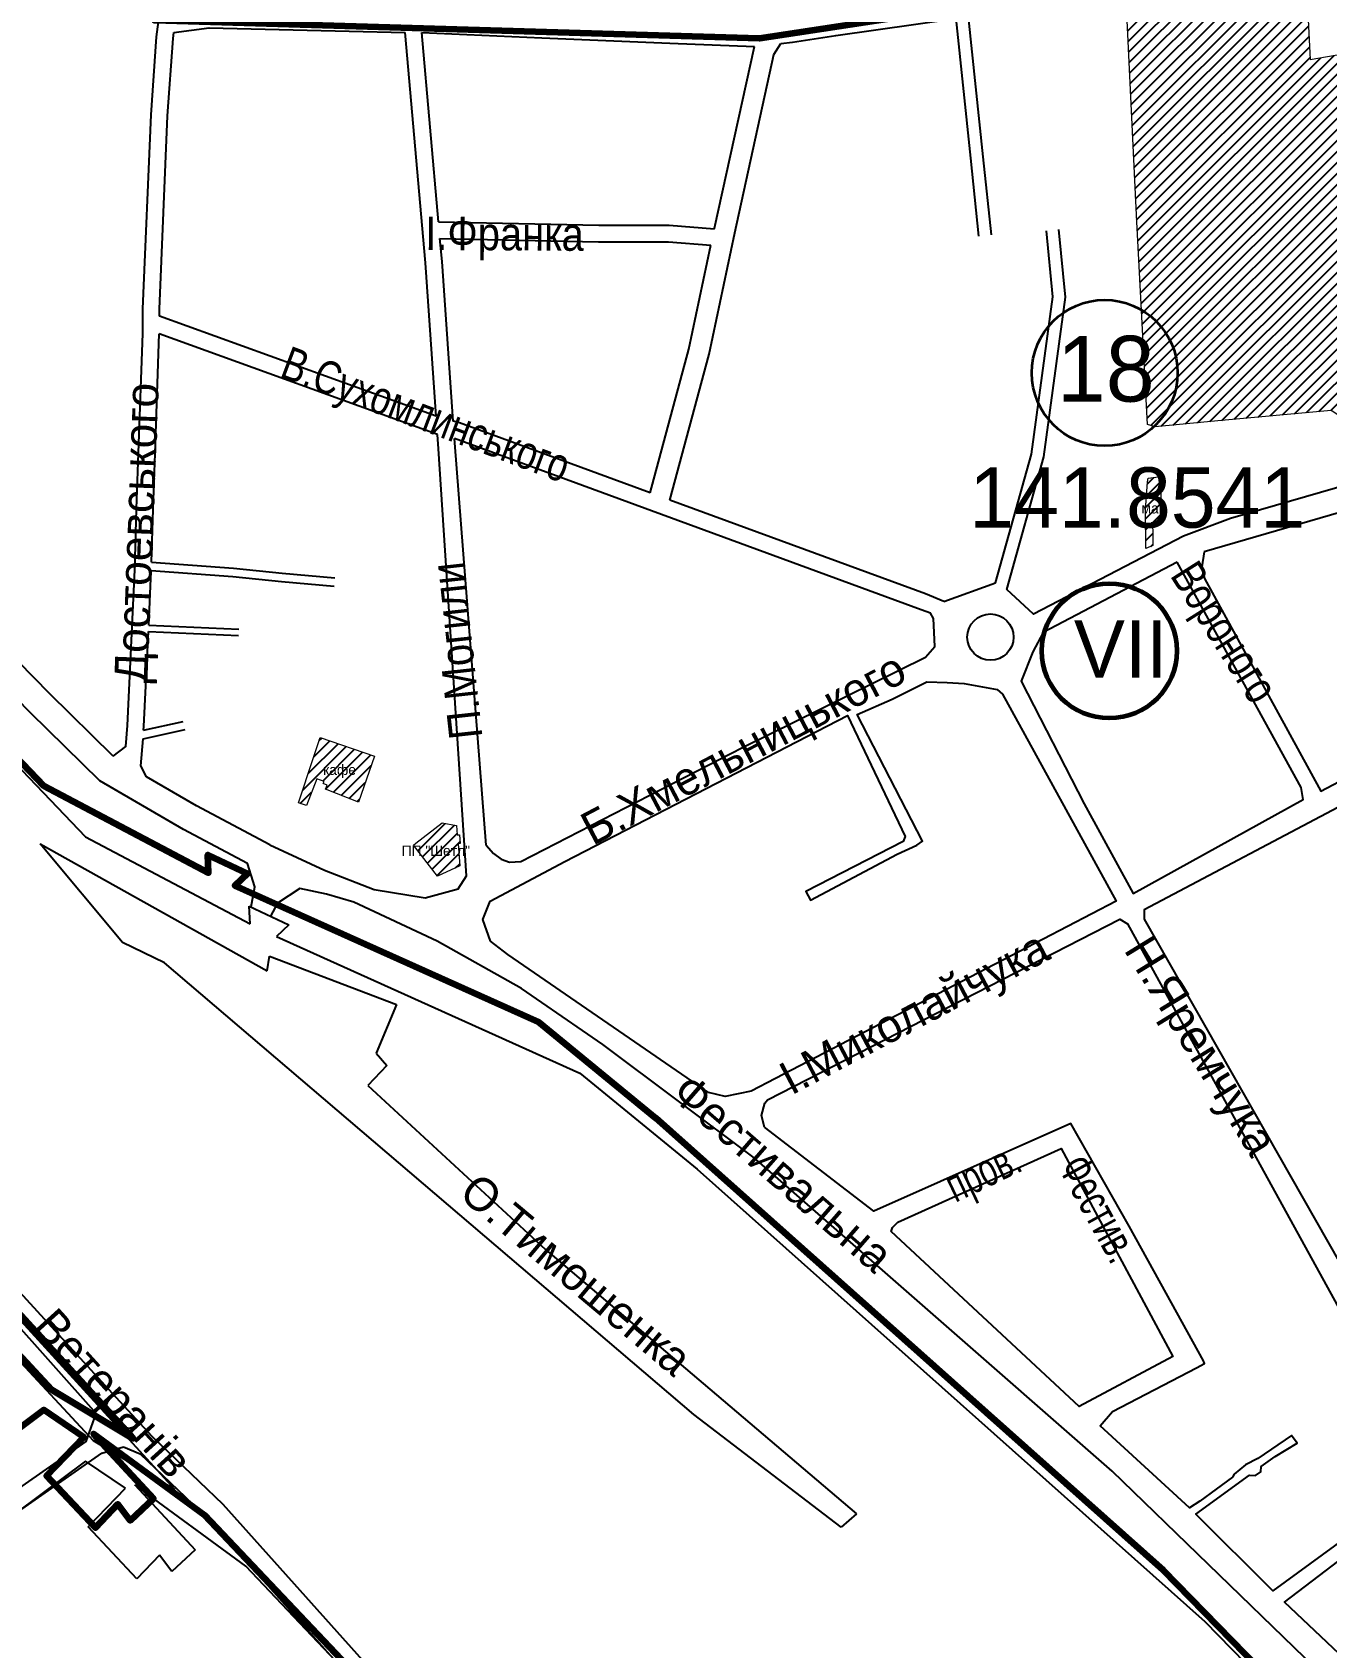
# Model space of a CAD drawing. Header units: millimetres. Extents: x 1378883 to 1389513, y 5662980 to 5673292.
# Drawn here: x 1385012 to 1385637, y 5667813 to 5668592 of the extents above; entities that cross this region are included whole.
import ezdxf
from ezdxf.enums import TextEntityAlignment as Align

# ---------------------------------------------------------------- set-up
doc = ezdxf.new("R2010")
doc.units = ezdxf.units.MM
doc.layers.add('_5Інше', color=252, linetype='Continuous', lineweight=25)
for name, color, linetype in [('N-raion', 1, 'Continuous'), ('zona', 3, 'Continuous'), ('вулиці', 7, 'Continuous'), ('ВулНазва', 7, 'Continuous'), ('КартаСкан', 252, 'Continuous'), ('район', 6, 'Continuous')]:
    doc.layers.add(name, color=color, linetype=linetype)
picture_1 = doc.add_image_def('image1.tif', size_in_pixel=(29607, 29619))
pattern_1 = [(45, (2.4066, 2.8008), (-2.6516504294, 2.6516504294), [])]

# ---------------------------------------------------------------- blocks, each defined once
blk = doc.blocks.new('ЛвЗд')
at = {"layer": '_5Інше', "color": 204, "linetype": 'Continuous'}
for points in [[(47984.657, 26098.665), (48103.333, 25973.135)], [(48103.333, 25973.135), (48182.492, 25930.781)], [(48081.334, 25969.974), (48190.656, 25908.091)], [(48120.926, 25922.055), (48081.334, 25969.974)], [(48182.492, 25930.781), (48182.113, 25939.35)], [(48182.113, 25939.35), (48201.209, 25930.223)], [(48201.209, 25930.223), (48195.137, 25924.531)], [(48141.09, 25912.124), (48120.926, 25922.055)], [(48195.137, 25924.531), (48341.191, 25857.844)], [(48395.236, 25692.797), (48141.09, 25912.124)], [(48190.656, 25908.091), (48191.819, 25915.101)], [(48191.819, 25915.101), (48252.944, 25891.487)], [(48252.944, 25891.487), (48243, 25868)], [(48243, 25868), (48248, 25862)], [(48248, 25862), (48238.831, 25852.455)], [(48341.191, 25857.844), (48397.476, 25811.159)], [(48238.831, 25852.455), (48324.055, 25772.778)], [(48397.476, 25811.159), (48641.138, 25591.431)], [(48004.867, 25791.225), (48105.291, 25681.834)], [(48144.53, 25658.031), (48028.653, 25786.214)], [(48324.055, 25772.778), (48473.32, 25644.379)], [(48465.994, 25637.95), (48395.236, 25692.797)], [(48105.291, 25681.834), (48144.53, 25658.031)], [(48101.48, 25671.97), (48023.101, 25614.147)], [(48120.701, 25658.752), (48101.48, 25671.97)], [(48102.637, 25640.171), (48120.701, 25658.752)], [(48178.627, 25620.756), (48125.331, 25660.334)], [(48125.331, 25660.334), (48154.119, 25628.889)], [(48126, 25615), (48102.637, 25640.171)], [(48473.32, 25644.379), (48465.994, 25637.95)], [(48136.978, 25626.307), (48126, 25615)], [(48142.845, 25618.459), (48136.978, 25626.307)], [(48154.119, 25628.889), (48142.845, 25618.459)], [(48363.023, 25423.8), (48178.627, 25620.756)], [(48641.138, 25591.431), (49033.371, 25184.782)]]:
    blk.add_lwpolyline(points, dxfattribs=at)

msp = doc.modelspace()

# ---------------------------------------------------------------- hatches: boundary and pattern name
at = {"layer": 'вулиці', "lineweight": -2}
h = msp.add_hatch(dxfattribs=at)
h.set_pattern_fill('ANSI31', color=5, scale=30, style=0)
h.set_pattern_definition(pattern_1)
h.paths.add_polyline_path([(1385644.22, 5668373.87), (1385750.74, 5668405.18), (1385795.1, 5668418.37), (1385730.54, 5668595.22), (1385663.1, 5668584.98), (1385628.59, 5668579.01), (1385626.76, 5668617.66), (1385542.85, 5668607.65), (1385539.97, 5668604.63), (1385544.93, 5668500.81), (1385550.16, 5668402.93), (1385553.81, 5668401.83), (1385584.02, 5668404.73), (1385641.84, 5668410.05)])
h.paths.add_polyline_path([(1385633.65, 5668501.46), (1385668.65, 5668501.46), (1385668.65, 5668508.96), (1385633.65, 5668508.96)], flags=24)
h = msp.add_hatch(dxfattribs=at)
h.set_pattern_fill('ANSI31', color=2, scale=30, style=0)
h.set_pattern_definition(pattern_1)
h.paths.add_polyline_path([(1385556.73, 5668377.9), (1385550.5, 5668377.07), (1385550.15, 5668375.28), (1385549.15, 5668361.58), (1385549.27, 5668343.16), (1385552.76, 5668344.53), (1385552.7, 5668352.16), (1385551.88, 5668355.43), (1385557.94, 5668357.01), (1385556.34, 5668363.42)])
h.paths.add_polyline_path([(1385545.59, 5668360), (1385561.43, 5668360), (1385561.43, 5668365), (1385545.59, 5668365)], flags=9)
h = msp.add_hatch(dxfattribs=at)
h.set_pattern_fill('ANSI31', color=2, scale=30, style=0)
h.set_pattern_definition(pattern_1)
h.paths.add_polyline_path([(1385152.79, 5668230.69), (1385152.38, 5668229.66), (1385154.3, 5668228.93), (1385153.52, 5668226.92), (1385169.45, 5668220.79), (1385177.08, 5668242.9), (1385150.99, 5668251.87), (1385147.61, 5668241.76), (1385140.47, 5668220.44), (1385144.26, 5668219.03), (1385149.27, 5668232.04)])
h.paths.add_polyline_path([(1385150.3, 5668233.22), (1385170.3, 5668233.22), (1385170.3, 5668238.22), (1385150.3, 5668238.22)], flags=24)
h = msp.add_hatch(dxfattribs=at)
h.set_pattern_fill('ANSI31', color=2, scale=30, style=0)
h.set_pattern_definition(pattern_1)
h.paths.add_polyline_path([(1385197.15, 5668200.88), (1385195.96, 5668199.96), (1385207.62, 5668184.96), (1385218.4, 5668189.95), (1385217.44, 5668200.6), (1385218.5, 5668200.7), (1385218.16, 5668205.01), (1385217.05, 5668204.91), (1385216.66, 5668209.41), (1385209.78, 5668210.7)])
h.paths.add_polyline_path([(1385184.68, 5668193.5), (1385228.85, 5668193.5), (1385228.85, 5668201), (1385184.68, 5668201)], flags=9)

# ---------------------------------------------------------------- linework, layer by layer
at = {"layer": 'N-raion', "color": 1, "lineweight": 35}
msp.add_circle((1385529.47, 5668427.86), 35.2, dxfattribs=at)
at = {"layer": 'zona', "color": 3, "lineweight": 60}
msp.add_circle((1385531.71, 5668293.71), 32.54, dxfattribs=at)
at = {"layer": 'вулиці', "color": 7}
for points in [[(1385117.66, 5668170.14), (1385119.44, 5668179.84), (1385115.81, 5668191.14), (1385084.93, 5668207.59), (1385044.55, 5668231.07), (1385011.11, 5668263.88), (1384921.24, 5668355.63), (1384887.8, 5668391.45), (1384858.83, 5668466.34), (1384842.26, 5668500.97), (1384813.31, 5668563.37), (1384800.19, 5668586.95), (1384775.5, 5668616.92), (1384734.68, 5668652.27), (1384684.33, 5668683.73), (1384605.37, 5668730.3), (1384514.68, 5668786.6), (1384454.01, 5668836.16), (1384394.05, 5668890.01), (1384320.98, 5668957.17), (1384214.47, 5669057.11), (1384023.9, 5669233.79), (1383744.64, 5669501.49)], [(1385051.01, 5668242.95), (1385057.16, 5668247.55), (1385057.91, 5668257.68), (1385061.45, 5668332.82), (1385062.37, 5668362.22), (1385063.27, 5668389.21), (1385065.29, 5668446.94), (1385065.37, 5668458.72), (1385069.32, 5668552.43), (1385072.02, 5668590.03), (1385074.59, 5668609.3), (1385074.85, 5668612.52)], [(1385080.37, 5668592.07), (1385097.38, 5668594.4), (1385191.9, 5668592.15)], [(1385373.13, 5668586.75), (1385378.82, 5668587.37), (1385399.7, 5668590.73), (1385457.71, 5668598.87)], [(1385457.71, 5668598.87), (1385464.73, 5668531.52), (1385468.66, 5668493.83)], [(1385463.66, 5668599.63), (1385470.7, 5668532.14), (1385474.63, 5668494.45)], [(1385073.34, 5668455.26), (1385073.36, 5668458.53), (1385077.31, 5668551.98), (1385079.98, 5668589.22), (1385080.37, 5668592.07)], [(1385206.97, 5668406.92), (1385201.75, 5668481), (1385191.9, 5668592.15)], [(1385200.01, 5668592.05), (1385257.91, 5668589.6), (1385319.61, 5668587.03), (1385360.49, 5668585.39)], [(1385208.05, 5668500.67), (1385200.01, 5668592.05)], [(1385319.65, 5668366.5), (1385338.55, 5668436.91), (1385350.95, 5668495.52), (1385369.89, 5668581.56), (1385373.13, 5668586.75)], [(1385341.13, 5668497.44), (1385341.17, 5668497.63), (1385360.49, 5668585.39)], [(1385208.05, 5668500.67), (1385285.37, 5668499.16), (1385319.38, 5668499.15), (1385341.13, 5668497.44)], [(1385208.75, 5668492.65), (1385285.29, 5668491.16), (1385319.06, 5668491.15), (1385339.46, 5668489.55)], [(1385215.16, 5668404.53), (1385209.72, 5668481.64), (1385208.75, 5668492.65)], [(1385476.85, 5668326.52), (1385494.18, 5668388.63), (1385504.46, 5668464.57), (1385501.36, 5668496.48)], [(1385838.71, 5668429.48), (1385726.6, 5668396.98), (1385590.25, 5668357.55), (1385567.43, 5668349.05), (1385495.19, 5668311.37), (1385482.2, 5668323.36), (1385500.07, 5668387.41), (1385510.5, 5668464.46), (1385507.33, 5668497.06)], [(1385310.23, 5668369.96), (1385328.83, 5668439.25), (1385339.46, 5668489.55)], [(1385206.97, 5668406.92), (1385073.34, 5668455.26)], [(1385069.57, 5668336.51), (1385070.36, 5668361.96), (1385071.27, 5668388.93), (1385073.29, 5668446.78)], [(1385207.59, 5668398.19), (1385073.29, 5668446.78)], [(1385753.88, 5668289.44), (1385873.11, 5668352.33), (1385845.09, 5668419.27), (1385577.53, 5668341.43)], [(1385051.01, 5668242.95), (1385020.3, 5668273.07), (1384930.64, 5668364.61), (1384897.81, 5668400.41)], [(1385310.23, 5668369.96), (1385218.12, 5668403.78), (1385215.16, 5668404.53)], [(1385126.57, 5668200.14), (1385152.97, 5668187.88), (1385177.06, 5668178.54), (1385201.56, 5668174.6), (1385217.55, 5668178.96), (1385221.49, 5668185.18), (1385208.09, 5668391.15), (1385207.59, 5668398.19)], [(1385231.08, 5668200.03), (1385215.9, 5668394.09), (1385215.76, 5668396.13)], [(1385231.08, 5668200.03), (1385234.51, 5668196), (1385238.3, 5668193.18), (1385242.22, 5668191.83), (1385247.74, 5668192.08), (1385354.74, 5668247.04), (1385443.09, 5668290.76), (1385447.55, 5668295.9), (1385446.86, 5668309.42), (1385445.45, 5668311.94), (1385440.88, 5668313.47), (1385215.76, 5668396.13)], [(1385451.84, 5668317.5), (1385442.93, 5668321.24), (1385319.65, 5668366.5)], [(1385069.57, 5668336.51), (1385109.11, 5668333.64), (1385132.63, 5668331.22), (1385158, 5668329)], [(1385564.38, 5668336.55), (1385499.77, 5668302.51), (1385494.72, 5668293.21), (1385489.19, 5668279.13), (1385519.55, 5668219.94), (1385543.26, 5668176.58), (1385625.21, 5668221.98), (1385624.23, 5668227.87), (1385564.38, 5668336.55)], [(1385577.53, 5668341.43), (1385576.27, 5668334.33), (1385577.66, 5668328.65), (1385633.71, 5668226.05), (1385750.85, 5668287.84)], [(1385068.2, 5668306.1), (1385069.44, 5668332.51)], [(1385069.44, 5668332.51), (1385108.76, 5668329.65), (1385132.25, 5668327.23), (1385157.65, 5668325.02)], [(1385451.84, 5668317.5), (1385476.85, 5668326.52)], [(1385068.2, 5668306.1), (1385111.63, 5668304.18)], [(1385065.76, 5668255.41), (1385065.9, 5668257.2), (1385068.06, 5668303.1)], [(1385068.06, 5668303.1), (1385111.49, 5668301.19)], [(1385233.14, 5668153.62), (1385229.43, 5668164.04), (1385232.94, 5668172.96), (1385268.94, 5668192.08), (1385405.37, 5668262.6), (1385433.27, 5668204.21), (1385432.29, 5668201.72), (1385385.34, 5668177.6), (1385387.45, 5668173.4), (1385429.29, 5668195.62), (1385438.76, 5668199.93), (1385441.53, 5668201.88), (1385409.97, 5668262.98), (1385426.98, 5668270.47), (1385443.58, 5668278.81), (1385453.4, 5668278.44), (1385461.7, 5668277.94), (1385477.63, 5668275.12), (1385480.2, 5668272.81), (1385535, 5668172.9), (1385358.92, 5668081.31), (1385346.27, 5668078.67), (1385338.35, 5668080.56), (1385241.47, 5668147.19), (1385233.14, 5668153.62)], [(1385065.76, 5668255.41), (1385084.88, 5668259.61)], [(1385067.19, 5668232.95), (1385064.48, 5668238.18), (1385065.45, 5668251.25)], [(1385065.45, 5668251.25), (1385085.73, 5668255.7)], [(1385126.57, 5668200.14), (1385091.25, 5668218.95), (1385067.19, 5668232.95)], [(1385548.49, 5668168.91), (1385647.75, 5668221.37), (1385672.66, 5668234.41)], [(1385967.53, 5667465.73), (1385718.99, 5667717.68), (1385533.15, 5667897.94), (1385360.36, 5668049.01), (1385287.4, 5668103.83), (1385248.12, 5668130.84), (1385207.38, 5668153.7), (1385167.19, 5668172.49), (1385153.96, 5668176.28), (1385141.05, 5668179.01), (1385130.35, 5668171.97), (1385126.93, 5668165.78)], [(1385548.49, 5668168.91), (1385548.58, 5668164.31), (1385649.1, 5667987.63), (1385700.63, 5667917.48), (1385733.17, 5667877.4), (1385766.75, 5667837.75), (1385854.28, 5667768.05)], [(1385365.32, 5668063.83), (1385363.85, 5668069.48), (1385365.44, 5668075.51), (1385366.8, 5668077.07), (1385536.82, 5668164.26), (1385540.45, 5668162.05), (1385641.55, 5667978.24), (1385702.02, 5667898.89), (1385738.09, 5667853.8), (1385776.56, 5667815.53), (1385800.31, 5667794.35), (1385839.84, 5667763.87), (1385839.77, 5667761.64), (1385742.16, 5667715.67), (1385616.15, 5667834.68), (1385701.43, 5667899.66)], [(1385698.1, 5667904.03), (1385610.65, 5667840.21), (1385573.43, 5667877.09), (1385599.3, 5667895.99), (1385602.29, 5667895.79), (1385604.8, 5667897.54), (1385605.05, 5667900.12), (1385611.75, 5667904.92), (1385622.39, 5667911.46), (1385619.63, 5667915.13), (1385603.35, 5667903.99), (1385597.35, 5667900.97), (1385592.01, 5667896.41), (1385591.17, 5667894.95), (1385575.3, 5667883.44), (1385570.36, 5667880.24), (1385527.22, 5667919.73), (1385533.24, 5667926.61), (1385573.72, 5667947.76), (1385577.65, 5667949.8), (1385577.15, 5667951.17), (1385559.08, 5667983.86), (1385541.24, 5668016.1), (1385513.09, 5668065.59), (1385418.12, 5668023.32), (1385365.32, 5668063.83)], [(1384933.77, 5668048.2), (1385042.79, 5667925.74)], [(1384946.96, 5668048.59), (1385052.28, 5667933.54)], [(1385427.15, 5668015.46), (1385429.64, 5668018.04), (1385508.42, 5668053.57), (1385562.37, 5667953.23), (1385517.18, 5667929.08), (1385426.44, 5668013.54), (1385427.15, 5668015.46)], [(1385052.28, 5667933.54), (1385069.64, 5667914.74), (1385103.91, 5667882.02), (1385223.63, 5667748.26), (1385282.6, 5667682.85), (1385297.07, 5667668.34), (1385287.61, 5667659.04), (1385250.53, 5667620.04), (1385194.6, 5667568.92)], [(1384956.79, 5667855.57), (1384957, 5667855.74), (1385038.04, 5667912.27), (1385042.79, 5667925.74)], [(1384963.34, 5667849.19), (1385045.56, 5667906.55), (1385055.98, 5667909.62)], [(1385055.98, 5667909.62), (1385064.08, 5667906.23), (1385096.72, 5667875.06), (1385216.19, 5667741.58), (1385273.5, 5667678), (1385275.46, 5667670.16), (1385273.14, 5667663.92), (1385237.7, 5667629.71), (1385186.55, 5667581.13)]]:
    msp.add_lwpolyline(points, dxfattribs=at)
msp.add_circle((1385474.34, 5668300.39), 11.16, dxfattribs=at)
at = {"layer": 'ВулНазва', "color": 7, "lineweight": 9}
for points in [[(1385539.97, 5668604.63), (1385542.85, 5668607.65), (1385626.76, 5668617.66), (1385628.59, 5668579.01), (1385663.1, 5668584.98), (1385730.54, 5668595.22), (1385795.1, 5668418.37), (1385750.74, 5668405.18), (1385644.22, 5668373.87), (1385642, 5668407.68), (1385638.68, 5668409.76), (1385584.02, 5668404.73), (1385553.81, 5668401.83), (1385550.16, 5668402.93), (1385544.93, 5668500.81), (1385539.97, 5668604.63)], [(1385550.5, 5668377.07), (1385556.73, 5668377.9), (1385556.34, 5668363.42), (1385557.94, 5668357.01), (1385551.88, 5668355.43), (1385552.7, 5668352.16), (1385552.76, 5668344.53), (1385549.27, 5668343.16), (1385549.15, 5668361.58), (1385550.15, 5668375.28), (1385550.5, 5668377.07)], [(1385150.99, 5668251.87), (1385177.08, 5668242.9), (1385169.45, 5668220.79), (1385153.52, 5668226.92), (1385154.3, 5668228.93), (1385152.38, 5668229.66), (1385152.79, 5668230.69), (1385149.27, 5668232.04), (1385144.26, 5668219.03), (1385140.47, 5668220.44), (1385147.61, 5668241.76), (1385150.99, 5668251.87)], [(1385195.96, 5668199.96), (1385197.15, 5668200.88), (1385209.78, 5668210.7), (1385216.66, 5668209.41), (1385217.05, 5668204.91), (1385218.16, 5668205.01), (1385218.5, 5668200.7), (1385217.44, 5668200.6), (1385218.4, 5668189.95), (1385207.62, 5668184.96), (1385195.96, 5668199.96)]]:
    msp.add_lwpolyline(points, close=True, dxfattribs=at)
at = {"layer": 'район', "color": 6, "lineweight": 100}
for points in [[(1385750.01, 5668643.61), (1385551.17, 5668617.58), (1385533.42, 5668615.26), (1385362.92, 5668589.14), (1385070.93, 5668597.97), (1385071.67, 5668613.75), (1384902.69, 5668627.07), (1384917.85, 5668787.67), (1384812.18, 5668791.74), (1384734.7, 5668796.56), (1384684.39, 5668680.19), (1384644.79, 5668708.13), (1384492.86, 5668802.29), (1384182.9, 5669099.05)], [(1384485.24, 5668733.51), (1384535.42, 5668713.25), (1384635.08, 5668650.06), (1384890.64, 5668361.84), (1384894, 5668364.88), (1384901.65, 5668356.4), (1384898.27, 5668353.41), (1385017.68, 5668228.58), (1385097.09, 5668186.69), (1385096.66, 5668195.26), (1385115.81, 5668186.24), (1385109.77, 5668180.52), (1385256.21, 5668114.69), (1385312.77, 5668068.34), (1385463.43, 5667934.07), (1385557.72, 5667850.05), (1385952.34, 5667445.71)], [(1384920.29, 5668046.09), (1385021.35, 5667937.3), (1385060.73, 5667913.72), (1384944.1, 5668041.22)], [(1385204.2, 5667761.43), (1385095.05, 5667876.65), (1385041.52, 5667915.91), (1385070.49, 5667884.64), (1385059.28, 5667874.14), (1385053.37, 5667881.96), (1385042.46, 5667870.58), (1385018.94, 5667895.62), (1385036.9, 5667914.3), (1385017.6, 5667927.41), (1384939.56, 5667869.13)]]:
    msp.add_lwpolyline(points, dxfattribs=at)

# ---------------------------------------------------------------- block references
at = {"layer": 'ВулНазва', "color": 7, "lineweight": 9, "rotation": 0.3369352804470327}
msp.add_blockref('ЛвЗд', (1337087.97, 5641948.35), dxfattribs=at)

# ---------------------------------------------------------------- texts
at = {"layer": 'N-raion', "color": 1, "lineweight": 35}
msp.add_text('18', height=31.726, dxfattribs=at).set_placement((1385506.4, 5668414.01))
msp.add_text('141.8541', height=29.053, dxfattribs=at).set_placement((1385545.17, 5668353.2), align=Align.CENTER)
at = {"layer": 'zona', "color": 3, "lineweight": 60}
msp.add_text('VII', height=27.659, dxfattribs=at).set_placement((1385514.58, 5668280.86))
at = {"layer": 'ВулНазва', "color": 1, "lineweight": 9}
for s, rotation, width, p in [('І.Франка', 359.62572, 0.9, (1385239.88, 5668492.64)), ('В.Сухомлинського', 339.39256, 0.8, (1385201.24, 5668405.71)), ('Вороного', 302.32313, 0.8, (1385585.45, 5668301.47)), ('П.Могили', 96.27047, 0.9, (1385216.77, 5668293.8)), ('пров.', 25.47474, 0.7, (1385471.64, 5668040.32)), ('Фестив.', 298.69176, 0.7, (1385526.81, 5668024.59))]:
    msp.add_text(s, height=16, rotation=rotation, dxfattribs=dict(at, width=width)).set_placement(p, align=Align.MIDDLE)
for s, rotation, p in [('Достоевського', 87.80322, (1385064.64, 5668350.62)), ('Б.Хмельницького', 27.73636, (1385356.16, 5668244.69)), ('І.Миколайчука', 27.78235, (1385438.27, 5668117.74)), ('Н.Яремчука', 301.5413, (1385574.18, 5668101.92)), ('Фестивальна', 319.03524, (1385374.11, 5668041.8)), ('О.Тимошенка', 319.9976, (1385274.55, 5667992.91)), ('Ветеранів', 312.16844, (1385049.74, 5667934.3))]:
    msp.add_text(s, height=16, rotation=rotation, dxfattribs=at).set_placement(p, align=Align.MIDDLE)
at = {"layer": 'ВулНазва', "color": 7, "lineweight": 9}
for s, p in [('маг.', (1385553.51, 5668362.5)), ('кафе', (1385160.3, 5668235.72)), ('ПП "Шетл"', (1385206.76, 5668197.25))]:
    msp.add_text(s, height=5, dxfattribs=at).set_placement(p, align=Align.MIDDLE)

# ---------------------------------------------------------------- pictures from other files: only their frames are drawn
at = {"layer": 'КартаСкан'}
image = msp.add_image(picture_1, insert=(1378952.03, 5663192.31), size_in_units=(10026.9, 10030.97), rotation=0.395435, dxfattribs=at)
image.dxf.flags = 15

doc.saveas('drawing.dxf')
